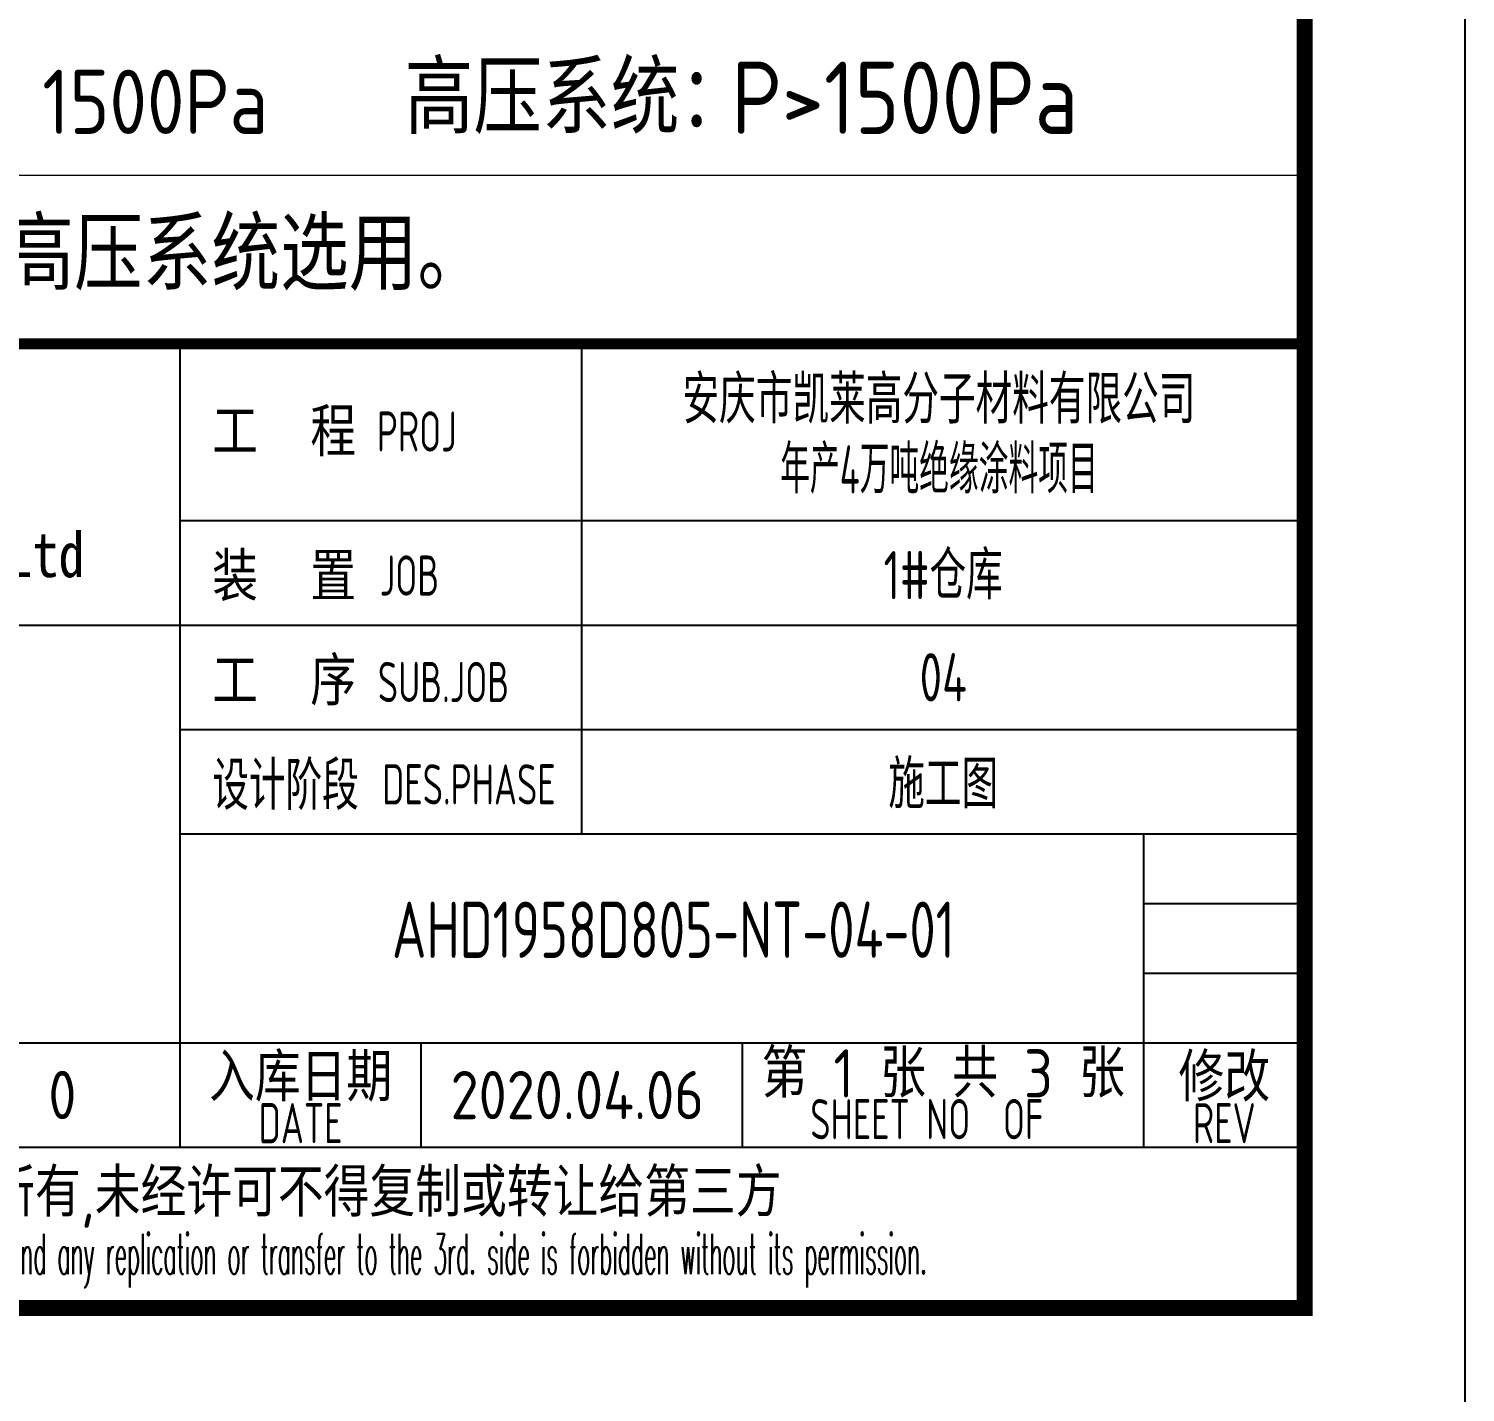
# Model space of a CAD drawing. Extents: x 4689302 to 7068445, y -422737 to 2032183.
# Drawn here: x 4739765 to 4748707, y -320862 to -312376 of the extents above; entities that cross this region are included whole.
import ezdxf
from ezdxf.enums import TextEntityAlignment as Align

# ---------------------------------------------------------------- set-up
doc = ezdxf.new("R2010")
doc.units = 0
doc.header["$LTSCALE"] = 1000
doc.header["$MEASUREMENT"] = 0
doc.layers.get('0').update_dxf_attribs({"linetype": 'CONTINUOUS'})
doc.layers.add('PUB_TEXT', color=7, linetype='CONTINUOUS')
doc.layers.add('TH_TITLE', color=7, linetype='CONTINUOUS')
doc.styles.add('AHD_TQ', font='sceie.shx', dxfattribs={"bigfont": 'sceic.shx'})
doc.styles.add('AHD_TQ_S', font='')
doc.styles.add('ECEC_TQ', font='txt_l.shx', dxfattribs={"bigfont": 'hztxt_l.shx'})
doc.styles.add('sceie', font='SCEIE', dxfattribs={"width": 0.75, "bigfont": 'SCEIC'})
doc.styles.get("Standard").update_dxf_attribs({"font": 'SCEIE', "bigfont": 'SCEIC'})
doc.styles.get('AHD_TQ_S').set_extended_font_data('SimSun')

msp = doc.modelspace()

# ---------------------------------------------------------------- linework, layer by layer
for p, q in [((4740707.2, -319337.3), (4740707.2, -314337.3)), ((4743207.2, -317387.3), (4743207.2, -314337.3)), ((4747707.2, -320337.3), (4747707.2, -314337.3)), ((4740707.2, -315437.3), (4747707.2, -315437.3)), ((4729707.2, -316087.3), (4740707.2, -316087.3)), ((4740707.2, -316087.3), (4747707.2, -316087.3)), ((4740707.2, -316737.3), (4747707.2, -316737.3)), ((4740707.2, -317387.3), (4747707.2, -317387.3)), ((4746707.2, -319337.3), (4746707.2, -317387.3)), ((4746707.2, -317820.7), (4747707.2, -317820.7)), ((4746707.2, -318254), (4747707.2, -318254)), ((4735207.2, -318687.3), (4747707.2, -318687.3)), ((4742207.2, -319337.3), (4742207.2, -318687.3)), ((4744207.2, -319337.3), (4744207.2, -318687.3)), ((4729707.2, -319337.3), (4747707.2, -319337.3)), ((4729707.2, -320337.3), (4747707.2, -320337.3))]:
    msp.add_line(p, q)
at = {"const_width": 70}
msp.add_lwpolyline([(4747707.2, -314337.3), (4729707.2, -314337.3)], dxfattribs=at)
at = {"layer": 'PUB_TEXT', "lineweight": 0}
for p, q in [((4747707.2, -302801.1), (4747707.2, -314337.3)), ((4728429.4, -313288.6), (4747707.2, -313288.6)), ((4728429.4, -314337.3), (4747707.2, -314337.3)), ((4728429.4, -314337.3), (4747707.2, -314337.3))]:
    msp.add_line(p, q, dxfattribs=at)
at = {"layer": 'TH_TITLE'}
msp.add_lwpolyline([(4689307.2, -321337.3), (4748707.2, -321337.3), (4748707.2, -279337.3), (4689307.2, -279337.3)], close=True, dxfattribs=at)
at = {"layer": 'TH_TITLE', "const_width": 100}
msp.add_lwpolyline([(4691807.2, -320337.3), (4747707.2, -320337.3), (4747707.2, -280337.3), (4691807.2, -280337.3)], close=True, dxfattribs=at)

# ---------------------------------------------------------------- texts
for s, height, style, width, p in [('安庆市凯莱高分子材料有限公司', 300, 'sceie', 0.8, (4745430.9, -314667.2)), ('年产4万吨绝缘涂料项目', 300, 'sceie', 0.65, (4745430.9, -315102.2)), ('Anhui Huadong Chemical & Medical Engineering Co.,Ltd', 280, 'AHD_TQ_S', 0.85, (4735902.1, -315687.3)), ('1#仓库', 300, 'sceie', 0.8, (4745457.2, -315762.3)), ('04', 300, 'sceie', 0.8, (4745457.2, -316412.3)), ('施工图', 300, 'sceie', 0.8, (4745457.2, -317062.3)), ('DATE', 250, 'AHD_TQ', 0.75, (4741457.2, -319187.3)), ('SHEET NO  OF  ', 250, 'AHD_TQ', 0.75, (4745457.2, -319162.3)), ('REV', 250, 'AHD_TQ', 0.75, (4747207.2, -319187.3)), ('The proprietary right of this document belongs to Anhui Huadong Chemical And Medical Engineering  Co.,Ltd.  and any replication or transfer to the 3rd. side is forbidden without its permission. ', 250, 'ECEC_TQ', 0.4, (4738707.2, -320037.3))]:
    msp.add_text(s, height=height, dxfattribs=dict(style=style, width=width)).set_placement(p, align=Align.MIDDLE)
at = {"style": 'AHD_TQ'}
for s, p in [('工  程 ', (4740907.2, -315037.3)), ('装  置 ', (4740907.2, -315937.3)), ('工  序 ', (4740907.2, -316587.3))]:
    msp.add_text(s, height=300, dxfattribs=at).set_placement(p)
for s, height, width, p in [('PROJ', 250, 0.75, (4741931.6, -315007.9)), ('JOB', 250, 0.75, (4741949.6, -315904.5)), ('SUB.JOB', 250, 0.75, (4741938, -316567.2)), ('设计阶段', 300, 0.8, (4740907.2, -317237.3)), ('DES.PHASE', 250, 0.75, (4741965.3, -317204))]:
    msp.add_text(s, height=height, dxfattribs=dict(at, width=width)).set_placement(p)
for s, p in [('第 1 张 共 3 张', (4745457.2, -318862.3)), ('入库日期', (4741457.2, -318887.3)), ('修改', (4747207.2, -318887.3)), ('本文件专有权属安徽华东化工医药工程有限责任公司所有,未经许可不得复制或转让给第三方', (4738707.2, -319637.3))]:
    msp.add_text(s, height=300, dxfattribs=at).set_placement(p, align=Align.MIDDLE)
at = {"style": 'sceie', "width": 0.8}
msp.add_attdef('AHD1958D805-NT-04-01', text='200320-02-040', height=350, dxfattribs=at).set_placement((4743778, -317983.6), align=Align.MIDDLE)
at = {"lineweight": -3, "style": 'AHD_TQ'}
msp.add_attdef('0', text='0', height=300, dxfattribs=at).set_placement((4739974.1, -319012.3), align=Align.MIDDLE)
at = {"style": 'AHD_TQ'}
for tag, p in [('0', (4739974.1, -319012.3)), ('2020.04.06', (4743179.3, -319012.3))]:
    msp.add_attdef(tag, text='0', height=300, dxfattribs=at).set_placement(p, align=Align.MIDDLE)
at = {"layer": 'PUB_TEXT', "lineweight": 0}
for s, height, p in [('高压系统：', 450, (4742105.4, -313031.2)), ('P>1500Pa', 450, (4744138, -313031.2)), ('1500Pa', 400, (4739848.6, -313031.2)), ('）本表也适用一般钢板厚度。  3）排烟风管板材厚度按高压系统选用。', 450, (4729029.2, -314005.6))]:
    msp.add_text(s, height=height, dxfattribs=at).set_placement(p)

doc.saveas('drawing.dxf')
